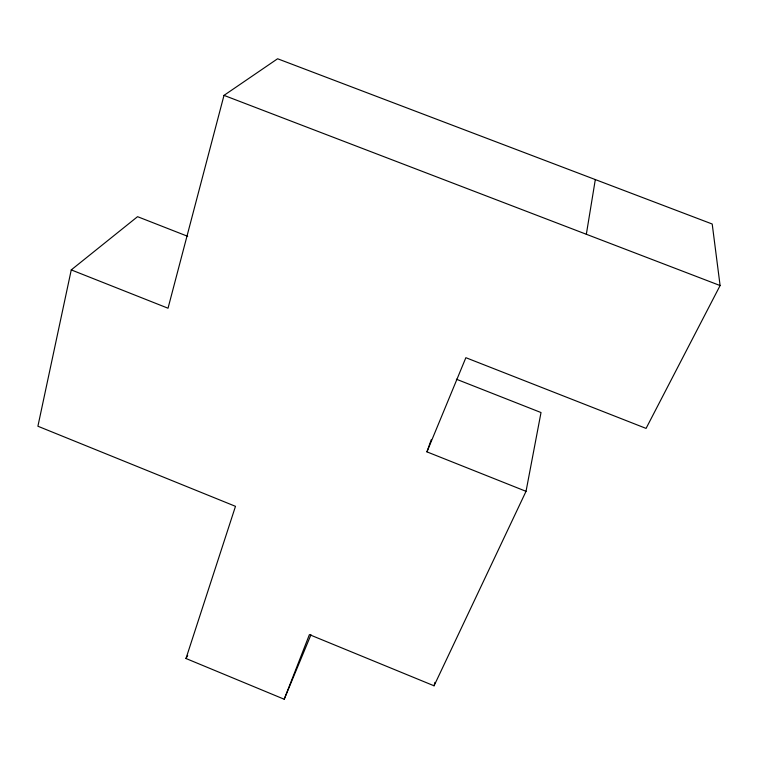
<?xml version="1.0" encoding="UTF-8"?>
<svg xmlns="http://www.w3.org/2000/svg" width="758" height="758" viewBox="0 0 758 758"><rect width="100%" height="100%" fill="white"/><g stroke="black" fill="none" stroke-linecap="round" stroke-linejoin="round"><path stroke-width="1.14" d="M586.341 234.279L595.314 179.57M187.681 236.306L137.558 216.674L71.261 269.895L37.9 426.233L235.482 506.325L185.985 658.503L284.212 699.236L309.406 634.617L434.05 685.8L526.033 491.326L541.013 412.541L456.382 379.218M434.05 685.8L434.921 682.361M526.033 491.326L426.944 451.863L465.867 357.691L646.072 428.403L720.1 285.548L712.207 224.017L277.599 58.764L223.998 95.375L168.03 308.222L71.261 269.895M426.944 451.863L431.236 439.725M284.212 699.236L310.979 634.74M185.985 658.503L187.681 655.424M223.998 95.375L720.1 285.548"/></g></svg>
